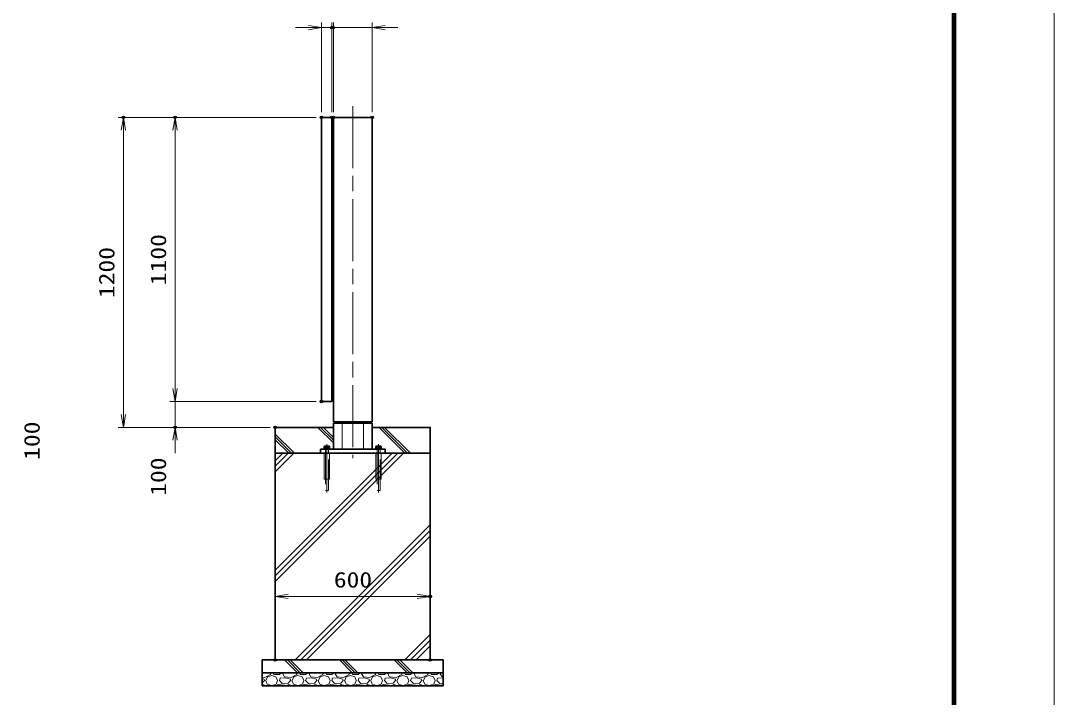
# Model space of a CAD drawing. Units: millimetres at full size. Extents: x -5940 to 5940, y -4200 to 4200.
# Drawn here: x 1939 to 5940, y -2351 to 268 of the extents above; entities that cross this region are included whole.
import ezdxf
from ezdxf.enums import TextEntityAlignment as Align

# ---------------------------------------------------------------- set-up
doc = ezdxf.new("R2010")
doc.units = ezdxf.units.MM
doc.header["$LTSCALE"] = 20
doc.header["$PDMODE"] = 32
doc.header["$PDSIZE"] = 10
doc.linetypes.add('DASHED', pattern=[7.5, 6, -1.5])
doc.linetypes.add('USER1', pattern=[18, 12, -1.5, 3, -1.5])
for name, color, linetype, lineweight in [('0-0_D-TTL', 7, 'Continuous', 18), ('0-1_外形線', 7, 'Continuous', 35), ('0-2_軸線', 200, 'USER1', 15), ('0-4_細線', 2, 'Continuous', 35), ('0-5_寸法線', 4, 'Continuous', 18), ('0-6_0', 7, 'Continuous', 18), ('0-9_隠れ線', 140, 'DASHED', 18), ('0-A_ハッチング', 253, 'Continuous', 13)]:
    doc.layers.add(name, color=color, linetype=linetype, lineweight=lineweight)
doc.layers.add('0-7_Defpoints', color=7, linetype='Continuous')
doc.styles.add('ＭＳ ゴシック', font='')
doc.styles.get('ＭＳ ゴシック').set_extended_font_data('MS Gothic')

# ---------------------------------------------------------------- blocks, each defined once
blk = doc.blocks.new('_Open')
at = {"layer": '0-6_0'}
blk.add_line((-20, 3.333), (0, 0), dxfattribs=at)
blk.add_lwpolyline([(-20, -3.333), (0, 0), (-20, 0)], dxfattribs=at)
blk = doc.blocks.new('_DOTSMALL')
at = {"layer": '0-6_0'}
blk.add_line((-1.25, 0), (1.25, 0), dxfattribs=at)
blk = doc.blocks.new('PROFSP005ACXU6')
at = {"layer": '0-1_外形線'}
for p, q in [((12, 166), (12, 0)), ((199.9, 103.9), (12, 103.9)), ((12, -166), (12, 0)), ((216, 0), (216, 180)), ((199.9, -103.9), (12, -103.9))]:
    blk.add_line(p, q, dxfattribs=at)
for points in [[(108, 207.8), (12, 207.8), (12, 166), (0, 166), (0, 0)], [(108, -207.8), (12, -207.8), (12, -166), (0, -166), (0, 0)], [(216, 180), (199.9, 207.8), (108, 207.8)], [(216, 0), (216, -180), (199.9, -207.8), (108, -207.8)]]:
    blk.add_lwpolyline(points, dxfattribs=at)
for centre, radius, start, end in [((124, 155.9), 92, 325.61587, 34.38413), ((-127.9, 0), 343.9, 342.41211, 17.58789), ((124, -155.9), 92, 325.61587, 34.38413)]:
    blk.add_arc(centre, radius, start, end, dxfattribs=at)
blk = doc.blocks.new('A$C7A822601')
at = {"layer": '0-6_0', "rotation": 90}
blk.add_blockref('PROFSP005ACXU6', (0, 0), dxfattribs=at)

msp = doc.modelspace()

# ---------------------------------------------------------------- linework, layer by layer
at = {"layer": '0-0_D-TTL'}
for points in [[(-5940, -4200), (5940, -4200), (5940, 4200), (-5940, 4200)], [(-5558.14, 3889.71), (5558.14, 3889.71), (5558.14, -3888.86), (-5558.14, -3888.86)], [(-5554.61, 3886.18), (5554.61, 3886.18), (5554.61, -3885.32), (-5554.61, -3885.32)], [(-5551.07, 3882.64), (5551.07, 3882.64), (5551.07, -3881.79), (-5551.07, -3881.79)], [(-5547.54, 3879.11), (5547.54, 3879.11), (5547.54, -3878.25), (-5547.54, -3878.25)], [(-5544, 3875.57), (5544, 3875.57), (5544, -3874.71), (-5544, -3874.71)]]:
    msp.add_lwpolyline(points, close=True, dxfattribs=at)
at = {"layer": '0-1_外形線'}
for p, q in [((3149.25, -106.26), (3149.25, -1285.26)), ((3149.25, -106.26), (3299.25, -106.26)), ((3299.25, -106.26), (3299.25, -1285.26)), ((3299.25, -1285.26), (3149.25, -1285.26)), ((3299.25, -1290.26), (3149.25, -1290.26)), ((3149.25, -1290.26), (3149.25, -1390.26)), ((3299.25, -1290.26), (3299.25, -1390.26))]:
    msp.add_line(p, q, dxfattribs=at)
for points in [[(3143.25, -106.26), (3103.25, -106.26), (3103.25, -1206.26), (3143.25, -1206.26)], [(3143.25, -171.26), (3149.25, -171.26), (3149.25, -121.26), (3143.25, -121.26)], [(3143.25, -1191.26), (3149.25, -1191.26), (3149.25, -1141.26), (3143.25, -1141.26)], [(3099.25, -1390.26), (3349.25, -1390.26), (3349.25, -1406.26), (3099.25, -1406.26)], [(2924.25, -1406.26), (3524.25, -1406.26), (3524.25, -2206.26), (2924.25, -2206.26)], [(2874.25, -2206.26), (3574.25, -2206.26), (3574.25, -2256.26), (2874.25, -2256.26)], [(3574.25, -2256.26), (2874.25, -2256.26), (2874.25, -2306.26), (3574.25, -2306.26)]]:
    msp.add_lwpolyline(points, close=True, dxfattribs=at)
msp.add_lwpolyline([(3149.25, -1306.26), (2924.25, -1306.26), (2924.25, -1406.26), (3524.25, -1406.26), (3524.25, -1306.26), (3299.25, -1306.26)], dxfattribs=at)
at = {"layer": '0-2_軸線'}
for p, q in [((3224.25, -62.55), (3224.25, -1424.77)), ((3124.25, -1370.92), (3124.25, -1558.8)), ((3324.25, -1370.92), (3324.25, -1558.8))]:
    msp.add_line(p, q, dxfattribs=at)
at = {"layer": '0-4_細線'}
for p, q in [((3182.95, -1285.26), (3182.95, -1290.26)), ((3265.55, -1285.26), (3265.55, -1290.26))]:
    msp.add_line(p, q, dxfattribs=at)
at = {"layer": '0-5_寸法線'}
for p, q in [((3053.25, 241.07), (3003.25, 241.07)), ((3103.25, -86.26), (3103.25, 261.07)), ((3103.25, 241.07), (3143.25, 241.07)), ((3143.25, -86.26), (3143.25, 261.07)), ((3143.25, -86.26), (3143.25, 261.07)), ((3149.25, 241.07), (3143.25, 241.07)), ((3149.25, -86.26), (3149.25, 261.07)), ((3149.25, -86.26), (3149.25, 261.07)), ((3299.25, 241.07), (3149.25, 241.07)), ((3299.25, -86.26), (3299.25, 261.07)), ((3349.25, 241.07), (3399.25, 241.07)), ((3083.25, -106.26), (2316.53, -106.26)), ((2336.53, -1306.26), (2336.53, -106.26)), ((3083.25, -106.26), (2516.53, -106.26)), ((2536.53, -1206.26), (2536.53, -106.26)), ((2536.53, -1156.26), (2536.53, -1106.26)), ((3083.25, -1206.26), (2516.53, -1206.26)), ((3083.25, -1206.26), (2516.53, -1206.26)), ((2536.53, -1206.26), (2536.53, -1306.26)), ((2904.25, -1306.26), (2316.53, -1306.26)), ((2904.25, -1306.26), (2516.53, -1306.26)), ((2536.53, -1356.26), (2536.53, -1406.26)), ((2924.25, -2186.26), (2924.25, -1940.65)), ((3524.25, -2186.26), (3524.25, -1940.65)), ((2924.25, -1960.65), (3524.25, -1960.65))]:
    msp.add_line(p, q, dxfattribs=at)
at = {"layer": '0-7_Defpoints'}
for p in [(3143.25, 241.07), (3149.25, 241.07), (2336.53, -106.26), (2536.53, -106.26), (3103.25, -106.26), (3103.25, -106.26), (3143.25, -106.26), (3149.25, -106.26), (3299.25, -106.26), (3103.25, -1206.26), (2536.53, -1306.26), (2924.25, -1306.26), (3524.25, -1960.65), (2924.25, -2206.26), (3524.25, -2206.26)]:
    msp.add_point(p, dxfattribs=at)
at = {"layer": '0-9_隠れ線'}
for p, q in [((3182.95, -1290.26), (3182.95, -1390.26)), ((3265.55, -1290.26), (3265.55, -1390.26)), ((3118.25, -1390.26), (3118.25, -1406.26)), ((3130.25, -1390.26), (3130.25, -1406.26)), ((3318.25, -1390.26), (3318.25, -1406.26)), ((3330.25, -1390.26), (3330.25, -1406.26)), ((3118.25, -1406.26), (3118.25, -1550.26)), ((3130.25, -1550.26), (3130.25, -1406.26)), ((3314.25, -1406.26), (3314.25, -1506.26)), ((3330.25, -1550.26), (3330.25, -1406.26)), ((3334.25, -1506.26), (3334.25, -1406.26)), ((3314.25, -1506.26), (3334.25, -1506.26)), ((3118.25, -1550.26), (3130.25, -1550.26))]:
    msp.add_line(p, q, dxfattribs=at)
for points in [[(3114.25, -1406.26), (3114.25, -1506.26), (3134.25, -1506.26), (3134.25, -1406.26)], [(3318.25, -1406.26), (3318.25, -1550.26), (3330.25, -1550.26)]]:
    msp.add_lwpolyline(points, dxfattribs=at)
at = {"layer": '0-A_ハッチング'}
for p, q in [((3149.25, -1366.63), (3088.87, -1306.26)), ((3149.25, -1355.76), (3099.75, -1306.26)), ((3149.25, -1344.88), (3110.62, -1306.26)), ((3426, -1406.26), (3326, -1306.26)), ((3436.88, -1406.26), (3336.88, -1306.26)), ((3447.75, -1406.26), (3347.75, -1306.26)), ((2998.49, -1406.26), (2924.25, -1332.02)), ((2987.61, -1406.26), (2924.25, -1342.89)), ((2976.74, -1406.26), (2924.25, -1353.77)), ((2924.25, -1435.13), (2953.12, -1406.26)), ((2924.25, -1859.4), (3377.39, -1406.26)), ((2924.25, -1456.88), (2974.87, -1406.26)), ((2924.25, -1881.15), (3399.14, -1406.26)), ((2924.25, -1478.63), (2996.62, -1406.26)), ((2924.25, -1902.9), (3420.89, -1406.26)), ((3001.65, -2206.26), (3524.25, -1683.66)), ((3023.4, -2206.26), (3524.25, -1705.41)), ((3045.15, -2206.26), (3524.25, -1727.16)), ((3425.92, -2206.26), (3524.25, -2107.93)), ((3447.67, -2206.26), (3524.25, -2129.68)), ((3469.42, -2206.26), (3524.25, -2151.43)), ((3010.32, -2256.26), (2960.32, -2206.26)), ((3021.2, -2256.26), (2971.2, -2206.26)), ((3032.07, -2256.26), (2982.07, -2206.26)), ((3222.45, -2256.26), (3172.45, -2206.26)), ((3233.33, -2256.26), (3183.33, -2206.26)), ((3244.2, -2256.26), (3194.2, -2206.26)), ((3434.58, -2256.26), (3384.58, -2206.26)), ((3445.46, -2256.26), (3395.46, -2206.26)), ((3456.33, -2256.26), (3406.33, -2206.26)), ((2884.38, -2274.2), (2874.25, -2273.39)), ((2881.34, -2280.29), (2874.25, -2278.52)), ((2882.35, -2285.37), (2881.34, -2280.29)), ((2905.72, -2263.02), (2884.38, -2274.2)), ((2888.45, -2285.37), (2894.54, -2271.15)), ((2894.54, -2271.15), (2910.8, -2266.07)), ((2907.65, -2256.26), (2905.72, -2263.02)), ((2910.8, -2266.07), (2927.06, -2272.16)), ((2916.51, -2256.26), (2918.93, -2262)), ((2918.93, -2262), (2940.26, -2263.02)), ((2927.06, -2272.16), (2933.15, -2285.37)), ((2940.26, -2263.02), (2949.01, -2256.26)), ((2940.26, -2285.37), (2943.31, -2277.24)), ((2962.62, -2275.21), (2943.31, -2277.24)), ((2953.47, -2259.97), (2956.81, -2256.26)), ((2960.58, -2272.16), (2953.47, -2259.97)), ((2985.98, -2274.2), (2960.58, -2272.16)), ((2982.94, -2280.29), (2962.62, -2275.21)), ((2983.95, -2285.37), (2982.94, -2280.29)), ((3007.32, -2263.02), (2985.98, -2274.2)), ((2990.05, -2285.37), (2996.14, -2271.15)), ((2996.14, -2271.15), (3012.4, -2266.07)), ((3009.25, -2256.26), (3007.32, -2263.02)), ((3012.4, -2266.07), (3028.66, -2272.16)), ((3018.11, -2256.26), (3020.53, -2262)), ((3020.53, -2262), (3041.86, -2263.02)), ((3028.66, -2272.16), (3034.75, -2285.37)), ((3041.86, -2263.02), (3050.61, -2256.26)), ((3041.86, -2285.37), (3044.91, -2277.24)), ((3064.22, -2275.21), (3044.91, -2277.24)), ((3055.07, -2259.97), (3058.41, -2256.26)), ((3062.18, -2272.16), (3055.07, -2259.97)), ((3087.58, -2274.2), (3062.18, -2272.16)), ((3084.54, -2280.29), (3064.22, -2275.21)), ((3085.55, -2285.37), (3084.54, -2280.29)), ((3108.92, -2263.02), (3087.58, -2274.2)), ((3091.65, -2285.37), (3097.74, -2271.15)), ((3097.74, -2271.15), (3114, -2266.07)), ((3110.85, -2256.26), (3108.92, -2263.02)), ((3114, -2266.07), (3130.26, -2272.16)), ((3119.71, -2256.26), (3122.13, -2262)), ((3122.13, -2262), (3143.46, -2263.02)), ((3130.26, -2272.16), (3136.35, -2285.37)), ((3143.46, -2263.02), (3152.21, -2256.26)), ((3143.46, -2285.37), (3146.51, -2277.24)), ((3165.82, -2275.21), (3146.51, -2277.24)), ((3156.67, -2259.97), (3160.01, -2256.26)), ((3163.78, -2272.16), (3156.67, -2259.97)), ((3189.18, -2274.2), (3163.78, -2272.16)), ((3186.14, -2280.29), (3165.82, -2275.21)), ((3187.15, -2285.37), (3186.14, -2280.29)), ((3210.52, -2263.02), (3189.18, -2274.2)), ((3193.25, -2285.37), (3199.34, -2271.15)), ((3199.34, -2271.15), (3215.6, -2266.07)), ((3212.45, -2256.26), (3210.52, -2263.02)), ((3215.6, -2266.07), (3231.86, -2272.16)), ((3221.31, -2256.26), (3223.73, -2262)), ((3223.73, -2262), (3245.06, -2263.02)), ((3231.86, -2272.16), (3237.95, -2285.37)), ((3245.06, -2263.02), (3253.81, -2256.26)), ((3245.06, -2285.37), (3248.11, -2277.24)), ((3267.42, -2275.21), (3248.11, -2277.24)), ((3258.27, -2259.97), (3261.61, -2256.26)), ((3265.38, -2272.16), (3258.27, -2259.97)), ((3290.78, -2274.2), (3265.38, -2272.16)), ((3287.74, -2280.29), (3267.42, -2275.21)), ((3288.75, -2285.37), (3287.74, -2280.29)), ((3312.12, -2263.02), (3290.78, -2274.2)), ((3294.85, -2285.37), (3300.94, -2271.15)), ((3300.94, -2271.15), (3317.2, -2266.07)), ((3314.05, -2256.26), (3312.12, -2263.02)), ((3317.2, -2266.07), (3333.46, -2272.16)), ((3322.91, -2256.26), (3325.33, -2262)), ((3325.33, -2262), (3346.66, -2263.02)), ((3333.46, -2272.16), (3339.55, -2285.37)), ((3346.66, -2263.02), (3355.41, -2256.26)), ((3346.66, -2285.37), (3349.71, -2277.24)), ((3369.02, -2275.21), (3349.71, -2277.24)), ((3359.87, -2259.97), (3363.21, -2256.26)), ((3366.98, -2272.16), (3359.87, -2259.97)), ((3392.38, -2274.2), (3366.98, -2272.16)), ((3389.34, -2280.29), (3369.02, -2275.21)), ((3390.35, -2285.37), (3389.34, -2280.29)), ((3413.72, -2263.02), (3392.38, -2274.2)), ((3396.45, -2285.37), (3402.54, -2271.15)), ((3402.54, -2271.15), (3418.8, -2266.07)), ((3415.65, -2256.26), (3413.72, -2263.02)), ((3418.8, -2266.07), (3435.06, -2272.16)), ((3424.51, -2256.26), (3426.93, -2262)), ((3426.93, -2262), (3448.26, -2263.02)), ((3435.06, -2272.16), (3441.15, -2285.37)), ((3448.26, -2263.02), (3457.01, -2256.26)), ((3448.26, -2285.37), (3451.31, -2277.24)), ((3470.62, -2275.21), (3451.31, -2277.24)), ((3461.47, -2259.97), (3464.81, -2256.26)), ((3468.58, -2272.16), (3461.47, -2259.97)), ((3493.98, -2274.2), (3468.58, -2272.16)), ((3490.94, -2280.29), (3470.62, -2275.21)), ((3491.95, -2285.37), (3490.94, -2280.29)), ((3515.32, -2263.02), (3493.98, -2274.2)), ((3498.05, -2285.37), (3504.14, -2271.15)), ((3504.14, -2271.15), (3520.4, -2266.07)), ((3517.25, -2256.26), (3515.32, -2263.02)), ((3520.4, -2266.07), (3536.66, -2272.16)), ((3526.11, -2256.26), (3528.53, -2262)), ((3528.53, -2262), (3549.86, -2263.02)), ((3536.66, -2272.16), (3542.75, -2285.37)), ((3549.86, -2263.02), (3558.61, -2256.26)), ((3549.86, -2285.37), (3552.91, -2277.24)), ((3572.22, -2275.21), (3552.91, -2277.24)), ((3563.07, -2259.97), (3566.41, -2256.26)), ((3570.18, -2272.16), (3563.07, -2259.97)), ((3574.25, -2272.49), (3570.18, -2272.16)), ((3574.25, -2275.72), (3572.22, -2275.21)), ((2882.35, -2285.37), (2874.25, -2294.38)), ((2875.24, -2301.63), (2874.25, -2302.05)), ((2887.43, -2305.69), (2875.24, -2301.63)), ((2886.49, -2306.26), (2887.43, -2305.69)), ((2887.43, -2285.37), (2893.53, -2299.6)), ((2893.53, -2299.6), (2910.8, -2304.68)), ((2910.8, -2304.68), (2928.07, -2299.6)), ((2928.07, -2299.6), (2933.15, -2285.37)), ((2935.18, -2301.63), (2930.11, -2306.26)), ((2959.57, -2303.66), (2935.18, -2301.63)), ((2951.44, -2297.56), (2940.26, -2285.37)), ((2974.81, -2295.53), (2951.44, -2297.56)), ((2961.15, -2306.26), (2959.57, -2303.66)), ((2976.84, -2301.63), (2969.73, -2304.68)), ((2969.73, -2304.68), (2970.36, -2306.26)), ((2983.95, -2285.37), (2974.81, -2295.53)), ((2989.03, -2305.69), (2976.84, -2301.63)), ((2988.09, -2306.26), (2989.03, -2305.69)), ((2989.03, -2285.37), (2995.13, -2299.6)), ((2995.13, -2299.6), (3012.4, -2304.68)), ((3012.4, -2304.68), (3029.67, -2299.6)), ((3029.67, -2299.6), (3034.75, -2285.37)), ((3036.78, -2301.63), (3031.71, -2306.26)), ((3061.17, -2303.66), (3036.78, -2301.63)), ((3053.04, -2297.56), (3041.86, -2285.37)), ((3076.41, -2295.53), (3053.04, -2297.56)), ((3062.75, -2306.26), (3061.17, -2303.66)), ((3078.44, -2301.63), (3071.33, -2304.68)), ((3071.33, -2304.68), (3071.96, -2306.26)), ((3085.55, -2285.37), (3076.41, -2295.53)), ((3090.63, -2305.69), (3078.44, -2301.63)), ((3089.69, -2306.26), (3090.63, -2305.69)), ((3090.63, -2285.37), (3096.73, -2299.6)), ((3096.73, -2299.6), (3114, -2304.68)), ((3114, -2304.68), (3131.27, -2299.6)), ((3131.27, -2299.6), (3136.35, -2285.37)), ((3138.38, -2301.63), (3133.31, -2306.26)), ((3162.77, -2303.66), (3138.38, -2301.63)), ((3154.64, -2297.56), (3143.46, -2285.37)), ((3178.01, -2295.53), (3154.64, -2297.56)), ((3164.35, -2306.26), (3162.77, -2303.66)), ((3180.04, -2301.63), (3172.93, -2304.68)), ((3172.93, -2304.68), (3173.56, -2306.26)), ((3187.15, -2285.37), (3178.01, -2295.53)), ((3192.23, -2305.69), (3180.04, -2301.63)), ((3191.29, -2306.26), (3192.23, -2305.69)), ((3192.23, -2285.37), (3198.33, -2299.6)), ((3198.33, -2299.6), (3215.6, -2304.68)), ((3215.6, -2304.68), (3232.87, -2299.6)), ((3232.87, -2299.6), (3237.95, -2285.37)), ((3239.98, -2301.63), (3234.91, -2306.26)), ((3264.37, -2303.66), (3239.98, -2301.63)), ((3256.24, -2297.56), (3245.06, -2285.37)), ((3279.61, -2295.53), (3256.24, -2297.56)), ((3265.95, -2306.26), (3264.37, -2303.66)), ((3281.64, -2301.63), (3274.53, -2304.68)), ((3274.53, -2304.68), (3275.16, -2306.26)), ((3288.75, -2285.37), (3279.61, -2295.53)), ((3293.83, -2305.69), (3281.64, -2301.63)), ((3292.89, -2306.26), (3293.83, -2305.69)), ((3293.83, -2285.37), (3299.93, -2299.6)), ((3299.93, -2299.6), (3317.2, -2304.68)), ((3317.2, -2304.68), (3334.47, -2299.6)), ((3334.47, -2299.6), (3339.55, -2285.37)), ((3341.58, -2301.63), (3336.51, -2306.26)), ((3365.97, -2303.66), (3341.58, -2301.63)), ((3357.84, -2297.56), (3346.66, -2285.37)), ((3381.21, -2295.53), (3357.84, -2297.56)), ((3367.55, -2306.26), (3365.97, -2303.66)), ((3383.24, -2301.63), (3376.13, -2304.68)), ((3376.13, -2304.68), (3376.76, -2306.26)), ((3390.35, -2285.37), (3381.21, -2295.53)), ((3395.43, -2305.69), (3383.24, -2301.63)), ((3394.49, -2306.26), (3395.43, -2305.69)), ((3395.43, -2285.37), (3401.53, -2299.6)), ((3401.53, -2299.6), (3418.8, -2304.68)), ((3418.8, -2304.68), (3436.07, -2299.6)), ((3436.07, -2299.6), (3441.15, -2285.37)), ((3443.18, -2301.63), (3438.11, -2306.26)), ((3467.57, -2303.66), (3443.18, -2301.63)), ((3459.44, -2297.56), (3448.26, -2285.37)), ((3482.81, -2295.53), (3459.44, -2297.56)), ((3469.15, -2306.26), (3467.57, -2303.66)), ((3484.84, -2301.63), (3477.73, -2304.68)), ((3477.73, -2304.68), (3478.36, -2306.26)), ((3491.95, -2285.37), (3482.81, -2295.53)), ((3497.03, -2305.69), (3484.84, -2301.63)), ((3496.09, -2306.26), (3497.03, -2305.69)), ((3497.03, -2285.37), (3503.13, -2299.6)), ((3503.13, -2299.6), (3520.4, -2304.68)), ((3520.4, -2304.68), (3537.67, -2299.6)), ((3537.67, -2299.6), (3542.75, -2285.37)), ((3544.78, -2301.63), (3539.71, -2306.26)), ((3569.17, -2303.66), (3544.78, -2301.63)), ((3561.04, -2297.56), (3549.86, -2285.37)), ((3574.25, -2296.42), (3561.04, -2297.56)), ((3570.75, -2306.26), (3569.17, -2303.66))]:
    msp.add_line(p, q, dxfattribs=at)

# ---------------------------------------------------------------- block references
at = {"layer": '0-4_細線', "xscale": 0.05, "yscale": 0.05}
for p in [(3124.25, -1390.26), (3324.25, -1390.26)]:
    msp.add_blockref('A$C7A822601', p, dxfattribs=at)
at = {"layer": '0-5_寸法線', "xscale": 2.5, "yscale": 2.5}
for name, p in [('_Open', (3103.25, 241.07)), ('_DOTSMALL', (3143.25, 241.07)), ('_DOTSMALL', (3149.25, 241.07)), ('_Open', (3524.25, -1960.65))]:
    msp.add_blockref(name, p, dxfattribs=at)
for name, p, rotation in [('_DOTSMALL', (3143.25, 241.07), 180), ('_DOTSMALL', (3149.25, 241.07), 180), ('_Open', (3299.25, 241.07), 180), ('_Open', (2336.53, -106.26), 90), ('_Open', (2536.53, -106.26), 90), ('_Open', (2536.53, -1206.26), 270), ('_Open', (2536.53, -1206.26), 270), ('_Open', (2336.53, -1306.26), 270), ('_Open', (2536.53, -1306.26), 90), ('_Open', (2924.25, -1960.65), 180)]:
    msp.add_blockref(name, p, dxfattribs=dict(at, rotation=rotation))

# ---------------------------------------------------------------- texts
at = {"layer": '0-5_寸法線', "color": 254, "style": 'ＭＳ ゴシック', "width": 1.2}
for s, p in [('1100', (2520.19, -755.86)), ('1200', (2320.19, -805.86)), ('100', (2030.71, -1431.86)), ('100', (2520.19, -1570.94))]:
    msp.add_text(s, height=60.56, rotation=90, dxfattribs=at).set_placement(p, align=Align.BOTTOM_LEFT)
msp.add_text('600', height=60.56, dxfattribs=at).set_placement((3151.05, -1944.31), align=Align.BOTTOM_LEFT)

doc.saveas('drawing.dxf')
